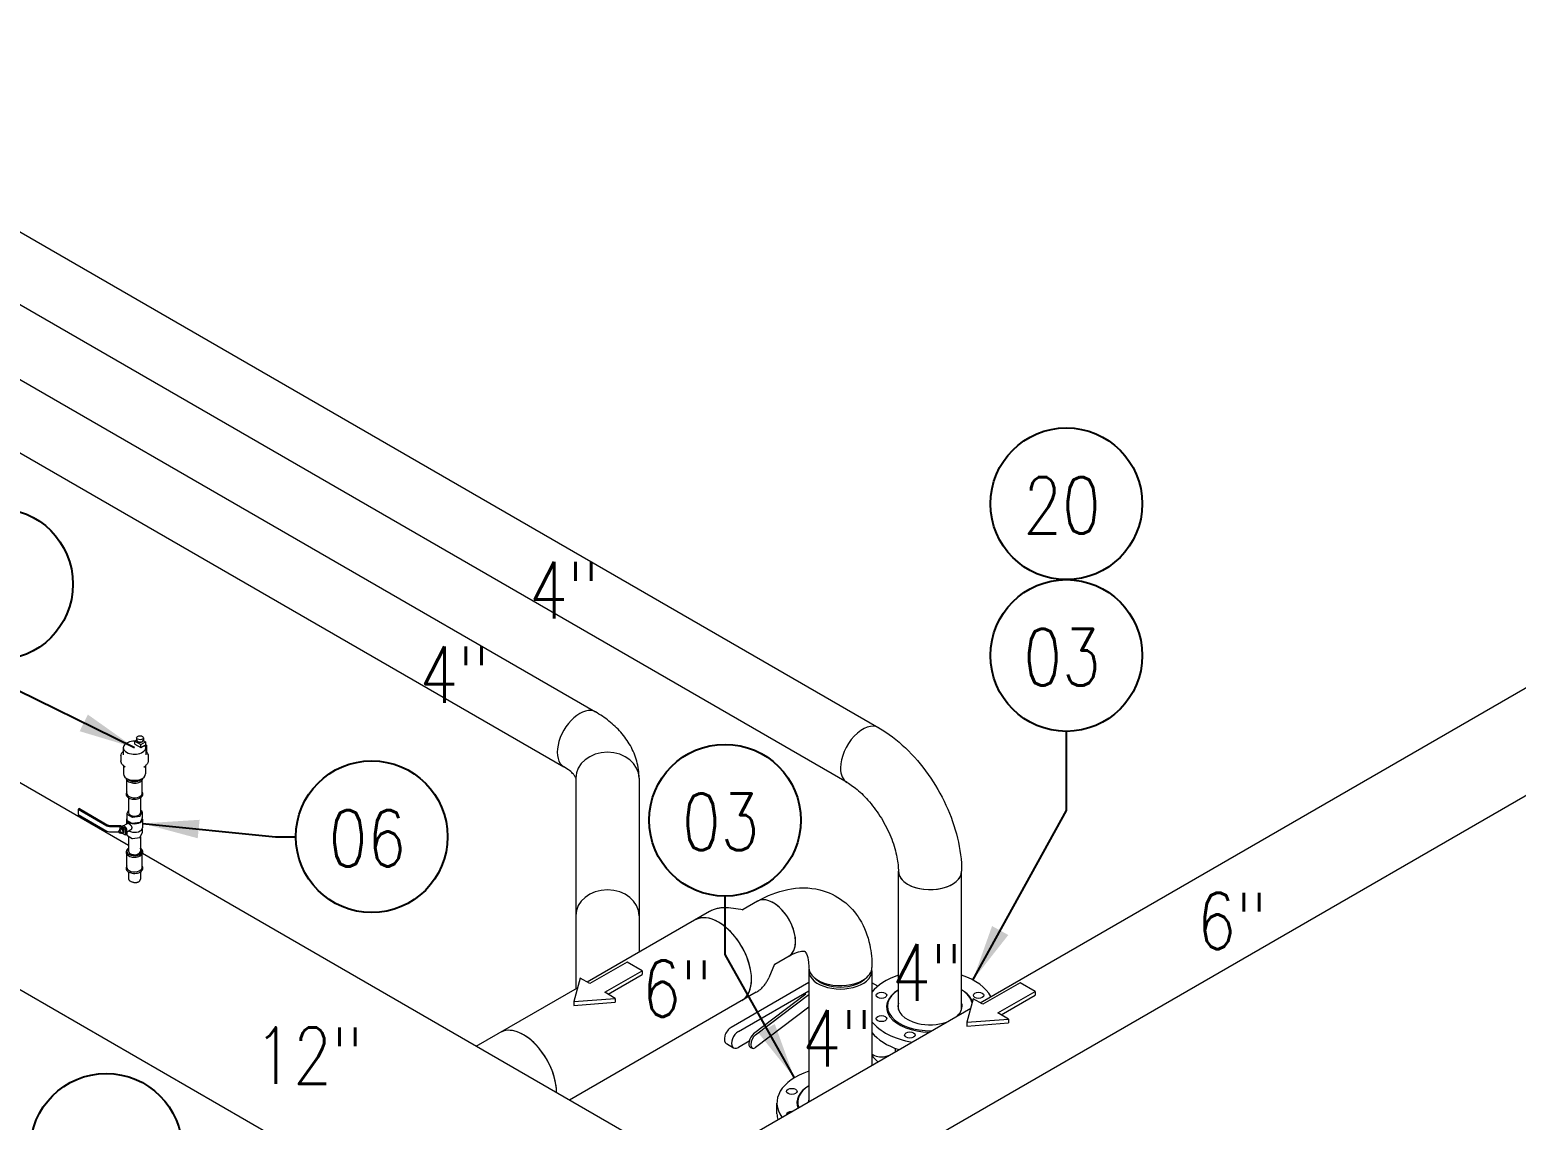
# Model space of a CAD drawing. Header units: millimetres. Extents: x -312439 to 477422, y -331570 to 212570.
# Drawn here: x 348644 to 351932, y 138186 to 140598 of the extents above; entities that cross this region are included whole.
import ezdxf

# ---------------------------------------------------------------- set-up
doc = ezdxf.new("R2010")
doc.units = ezdxf.units.MM
doc.layers.add('ARCONDTEXTO', color=4, linetype='Continuous')
doc.layers.add('TEXTO FORMATO', color=4, linetype='Continuous')
doc.styles.add('ROMAND', font='ROMAND.SHX')
doc.styles.add('ROMANS', font='romans.shx', dxfattribs={"height": 187.5})
doc.dimstyles.new('1-50 (MILIMETRO)', dxfattribs={"dimscale": 0, "dimtxt": 125, "dimasz": 125, "dimexe": 100, "dimexo": 100, "dimgap": 50, "dimtad": 0, "dimdec": 0, "dimzin": 0, "dimdsep": 46, "dimtxsty": 'ROMAND', "dimcen": -390, "dimclrd": 1, "dimclre": 1, "dimclrt": 3, "dimadec": 0, "dimazin": 0, "dimtfac": 1, "dimtdec": 0, "dimtix": 1, "dimtmove": 2, "dimatfit": 2, "dimfxl": 1, "dimtvp": 1, "dimtolj": 1, "dimtzin": 0, "dimarcsym": 0})

msp = doc.modelspace()

# ---------------------------------------------------------------- linework, layer by layer
at = {"color": 5, "linetype": 'Continuous', "lineweight": 0, "extrusion": (4.44089e-16, 0.816497, 0.57735)}
for p, q in [((350451.741, 138933.155), (346737.413, 141077.623)), ((347212.554, 140964.945), (350521.735, 139054.389)), ((346478.877, 140899.89), (349825.126, 138967.932)), ((346895.398, 140821.055), (349895.12, 139089.165)), ((348862.405, 138793.526), (346020.838, 140434.105)), ((350746.146, 138446.003), (354007.101, 140328.716)), ((350404.61, 138010.805), (354110.163, 140150.207)), ((349969.926, 137696.176), (345822.552, 140090.664)), ((349851.631, 138942.824), (349851.631, 138476.649)), ((349991.619, 138942.824), (349991.619, 138557.471)), ((348862.405, 138899.193), (348862.405, 138866.076)), ((348888.492, 138899.193), (348888.492, 138866.076)), ((348862.405, 138814.107), (348862.405, 138780.9)), ((348888.492, 138813.03), (348888.492, 138780.9)), ((348858.731, 138780.794), (348858.731, 138780.9)), ((348858.731, 138745.006), (348858.731, 138774.234)), ((348892.167, 138780.794), (348892.167, 138780.9)), ((348892.167, 138745.006), (348892.167, 138774.234)), ((350168.212, 138039.618), (348893.145, 138775.778)), ((348862.405, 138735.27), (348862.405, 138719.586)), ((348888.492, 138735.27), (348888.492, 138719.586)), ((350565.224, 138431.201), (350565.224, 138736.597)), ((350705.212, 138431.201), (350705.212, 138736.597)), ((350147.711, 138647.591), (349876.965, 138491.275)), ((350222.086, 138651.51), (350189.104, 138655.622)), ((350253.421, 138670.439), (350221.613, 138652.074)), ((350323.415, 138549.205), (350291.607, 138530.841)), ((350291.355, 138531.533), (350278.426, 138500.914)), ((350366.904, 138516.715), (350366.904, 138227.048)), ((350506.893, 138516.715), (350506.893, 138307.87)), ((349631.442, 138349.523), (349855.145, 138478.678)), ((350250.774, 138469.082), (349837.566, 138230.516)), ((350158.221, 138106.564), (350725.334, 138433.987)), ((350565.847, 138342.433), (350565.847, 138341.907))]:
    msp.add_line(p, q, dxfattribs=at)
at = {"color": 2, "linetype": 'Continuous', "lineweight": 0, "extrusion": (4.44089e-16, 0.816497, 0.57735)}
for p, q in [((348850.614, 139010.086), (348850.614, 138993.947)), ((348876.097, 139024.85), (348880.215, 139027.228)), ((348876.097, 139024.85), (348889.614, 139017.046)), ((348876.097, 139018.01), (348876.097, 139024.85)), ((348876.097, 139018.01), (348889.614, 139010.206)), ((348880.215, 139032.017), (348880.215, 139026.986)), ((348889.614, 139017.046), (348900.034, 139023.062)), ((348889.614, 139010.206), (348889.614, 139017.046)), ((348889.614, 139010.206), (348898.542, 139015.36)), ((348894.969, 139025.987), (348900.034, 139023.062)), ((348895.172, 139032.017), (348895.172, 139026.986)), ((348900.034, 139023.062), (348900.034, 139014.557)), ((348900.034, 139016.927), (348902.087, 139015.742)), ((348900.034, 139014.557), (348902.087, 139015.742)), ((348900.284, 139010.086), (348900.284, 138993.947)), ((348902.087, 139015.742), (348902.087, 138999.553)), ((348845.335, 138991.746), (348845.335, 138980.976)), ((348850.808, 138970.432), (348850.808, 138952.243)), ((348900.09, 138970.432), (348900.09, 138952.243)), ((348900.284, 138998.512), (348902.087, 138999.553)), ((348905.562, 138991.746), (348905.562, 138980.976)), ((348854.867, 138967.058), (348851.072, 138970.209)), ((348858.731, 138908.929), (348858.731, 138938.158)), ((348892.167, 138908.929), (348892.167, 138938.158)), ((348896.031, 138967.058), (348899.825, 138970.209))]:
    msp.add_line(p, q, dxfattribs=at)
at = {"color": 4, "linetype": 'Continuous', "lineweight": 0, "extrusion": (4.44089e-16, 0.816497, 0.57735)}
for p, q in [((348753.426, 138875.376), (348750.871, 138873.901)), ((348750.871, 138873.901), (348750.871, 138862.101)), ((348750.871, 138873.901), (348813.919, 138837.5)), ((348753.426, 138875.376), (348816.473, 138838.975)), ((348862.405, 138872.122), (348858.506, 138863.719)), ((348750.871, 138862.101), (348813.919, 138825.7)), ((348849.254, 138836.612), (348859.731, 138842.66)), ((348857.908, 138852.076), (348857.908, 138841.608)), ((348858.476, 138863.587), (348858.476, 138849.587)), ((348858.735, 138863.226), (348870.512, 138856.426)), ((348870.512, 138842.426), (348858.735, 138849.226)), ((348871.367, 138856.294), (348887.455, 138858.783)), ((348887.455, 138844.783), (348871.367, 138842.294)), ((348888.081, 138859.144), (348892.392, 138868.433)), ((348892.392, 138854.433), (348888.081, 138845.144)), ((348892.163, 138868.926), (348888.492, 138871.045)), ((348892.422, 138868.565), (348892.422, 138854.565)), ((348892.99, 138852.076), (348892.99, 138833.076)), ((348819.97, 138838.139), (348844.175, 138838.139)), ((348819.97, 138836.053), (348842.678, 138836.053)), ((348819.97, 138824.253), (348840.767, 138824.253)), ((348841.337, 138826.843), (348844.512, 138828.676)), ((348842.678, 138836.053), (348842.678, 138827.617)), ((348842.678, 138836.053), (348854.968, 138828.958)), ((348842.689, 138827.623), (348842.689, 138829.835)), ((348842.808, 138830.098), (348844.483, 138831.065)), ((348842.892, 138830.124), (348846.024, 138830.404)), ((348844.175, 138838.139), (348857.522, 138830.433)), ((348844.567, 138831.091), (348847.698, 138831.371)), ((348844.767, 138820.901), (348847.942, 138822.734)), ((348846.024, 138821.24), (348845.812, 138821.504)), ((348846.431, 138830.169), (348849.562, 138826.274)), ((348849.562, 138821.285), (348846.431, 138821.005)), ((348848.053, 138821.15), (348854.968, 138817.158)), ((348848.105, 138831.136), (348851.236, 138827.241)), ((348849.646, 138821.311), (348851.321, 138822.278)), ((348849.765, 138825.75), (348849.765, 138821.574)), ((348851.44, 138826.716), (348851.44, 138822.541)), ((348857.522, 138830.433), (348854.968, 138828.958)), ((348854.968, 138828.958), (348854.968, 138817.158)), ((348854.968, 138817.158), (348857.522, 138818.633)), ((348857.522, 138818.633), (348857.522, 138830.433)), ((348857.522, 138823.067), (348867.663, 138828.922)), ((348858.476, 138823.617), (348858.476, 138816.587)), ((348858.735, 138816.226), (348870.512, 138809.426)), ((348871.367, 138809.294), (348887.455, 138811.783)), ((348888.081, 138812.144), (348892.392, 138821.433)), ((348892.422, 138830.521), (348892.422, 138821.565)), ((349964.957, 138535.792), (349882.408, 138488.132)), ((349915.624, 138468.955), (349998.173, 138516.615)), ((349998.173, 138516.615), (349964.957, 138535.792)), ((349998.173, 138516.615), (349998.173, 138508.072)), ((349861.037, 138500.471), (349846.987, 138448.505)), ((349882.408, 138488.132), (349861.037, 138500.471)), ((349923.023, 138464.683), (349998.173, 138508.072)), ((350366.904, 138490.48), (350195.38, 138391.451)), ((350519.58, 138482.398), (350506.893, 138489.851)), ((350834.874, 138490.095), (350752.325, 138442.435)), ((350868.091, 138470.917), (350834.874, 138490.095)), ((349846.987, 138448.505), (349939.113, 138455.394)), ((349846.987, 138448.505), (349846.987, 138439.962)), ((349846.987, 138439.962), (349939.113, 138446.851)), ((349939.113, 138455.394), (349915.624, 138468.955)), ((349939.113, 138455.394), (349939.113, 138446.851)), ((350211.411, 138382.196), (350366.904, 138471.97)), ((350360.69, 138464.882), (350244.846, 138376.794)), ((350249.139, 138374.912), (350366.904, 138464.461)), ((350730.954, 138454.774), (350716.904, 138402.807)), ((350752.325, 138442.435), (350730.954, 138454.774)), ((350785.541, 138423.258), (350868.091, 138470.917)), ((350792.94, 138418.986), (350868.091, 138462.374)), ((350868.091, 138470.917), (350868.091, 138462.374)), ((350366.904, 138436.461), (350249.139, 138346.912)), ((350809.03, 138409.696), (350785.541, 138423.258)), ((350716.904, 138402.807), (350809.03, 138409.696)), ((350716.904, 138402.807), (350716.904, 138394.264)), ((350716.904, 138394.264), (350809.03, 138401.153)), ((350809.03, 138409.696), (350809.03, 138401.153)), ((350184.664, 138355.389), (350200.694, 138346.134)), ((350235.296, 138360.986), (350211.411, 138347.196)), ((350237.962, 138347.09), (350242.255, 138345.208)), ((350536.296, 138327.234), (350543.236, 138328.853)), ((350557.833, 138345.277), (350557.833, 138337.281)), ((350296.665, 138200.297), (350296.665, 138224.097))]:
    msp.add_line(p, q, dxfattribs=at)
at = {"color": 5, "linetype": 'Continuous', "lineweight": 0}
for centre, major_axis, ratio, start_param, end_param in [((349860.123, 139028.549), (-34.997, -60.617), 0.57735027, 3.14159265, 6.28318531), ((350486.738, 138993.772), (34.997, 60.617), 0.57735027, 0, 2.35619449), ((349921.625, 138942.824), (69.994, 0), 0.81649658, 0, 3.14159265), ((350486.738, 138993.772), (34.997, 60.617), 0.57735027, 2.35619449, 3.14159265), ((348875.449, 138866.076), (-13.044, 0), 0.57735027, 0, 3.14159265), ((348875.449, 138780.9), (16.718, 0), 0.57735027, 2.46581343, 3.92699082), ((348875.449, 138780.794), (16.718, 0), 0.57735027, 3.14159265, 3.92699082), ((348875.449, 138780.9), (13.044, 0), 0.57735027, 3.14159265, 3.92699082), ((348875.449, 138780.9), (16.718, 0), 0.57735027, 3.92699082, 6.95896453), ((348875.449, 138780.794), (16.718, 0), 0.57735027, 3.92699082, 6.28318531), ((348875.449, 138780.9), (13.044, 0), 0.57735027, 3.92699082, 6.28318531), ((348875.449, 138745.006), (16.718, 0), 0.57735027, 3.14159265, 3.92699082), ((348875.449, 138745.006), (16.718, 0), 0.57735027, 3.92699082, 6.28318531), ((350635.218, 138736.597), (69.994, 0), 0.57735027, 3.14159265, 3.92699082), ((350635.218, 138736.597), (-69.994, 0), 0.57735027, 0, 3.14159265), ((350635.218, 138736.597), (69.994, 0), 0.57735027, 3.92699082, 6.28318531), ((349921.625, 138638.507), (69.994, 0), 0.81649658, 0, 3.14159265), ((350288.418, 138609.822), (34.997, -60.617), 0.57735027, 0, 3.14159265), ((350288.418, 138609.822), (-34.997, 60.617), 0.57735027, 3.92699082, 6.28318531), ((350167.435, 138539.972), (51.531, -89.255), 0.57735027, 0, 3.14159265), ((350167.435, 138539.972), (51.531, -89.255), 0.57735027, 2.35619449, 3.14159265), ((350167.435, 138539.972), (51.531, -89.255), 0.57735027, 0, 2.35619449), ((350288.418, 138609.822), (-34.997, 60.617), 0.57735027, 3.14159265, 3.92699082), ((350436.898, 138516.715), (-69.994, 0), 0.57735027, 6.19172624, 9.51623703), ((350436.898, 138524.097), (69.994, 0), 0.57735027, 3.14159265, 5.49778714), ((350436.898, 138524.097), (69.994, 0), 0.57735027, 5.49778714, 6.28318531), ((350436.898, 138516.715), (-62.621, 0), 0.57735027, 0.53348351, 2.60810915), ((350635.218, 138438.197), (71.035, 0), 0.57735027, 2.97018023, 4.3196899), ((350635.218, 138438.197), (71.035, 0), 0.57735027, 5.74489478, 6.45459773), ((349735.965, 138290.863), (51.531, -89.255), 0.57735027, 0.78539816, 3.14159265), ((349735.965, 138290.863), (-51.531, 89.255), 0.57735027, 5.49778714, 6.28318531), ((350527.34, 138386.033), (-23.909, 0), 0.57735027, 0.54485117, 0.7384428), ((350635.218, 138438.197), (71.035, 0), 0.57735027, 4.3196899, 5.25067951), ((349735.965, 138290.863), (-51.531, 89.255), 0.57735027, 3.90694986, 5.49778714), ((349735.965, 138290.863), (51.531, -89.255), 0.57735027, 0.76535721, 0.78539816), ((350436.898, 138225.697), (71.035, 0), 0.57735027, 2.97018023, 3.12314351)]:
    msp.add_ellipse(centre, major_axis=major_axis, ratio=ratio, start_param=start_param, end_param=end_param, dxfattribs=at)
at = {"color": 2, "linetype": 'Continuous', "lineweight": 0}
msp.add_ellipse((348887.694, 139032.017), major_axis=(7.478, 0), ratio=0.57735027, dxfattribs=at)
for centre, major_axis, start_param, end_param in [((348875.449, 139010.086), (24.835, 0), 1.54468172, 6.6599041), ((348887.694, 139026.986), (7.478, 0), 3.14159265, 6.28318531), ((348887.845, 139024.084), (3.965, 0), 3.55478189, 5.93036377), ((348875.449, 138952.243), (24.641, 0), 3.14159265, 6.28318531), ((348875.449, 138944.718), (16.718, 0), 3.51203968, 3.92699082), ((348875.449, 138944.823), (16.718, 0), 3.52948655, 3.92699082), ((348875.449, 138944.718), (16.718, 0), 3.92699082, 5.91273828), ((348875.449, 138944.823), (16.718, 0), 3.92699082, 5.89529141), ((348875.449, 138908.929), (16.718, 0), 3.14159265, 3.92699082), ((348875.449, 138908.929), (16.718, 0), 3.92699082, 6.28318531)]:
    msp.add_ellipse(centre, major_axis=major_axis, ratio=0.57735027, start_param=start_param, end_param=end_param, dxfattribs=at)
at = {"color": 4, "linetype": 'Continuous', "lineweight": 0}
for centre, major_axis, ratio, start_param, end_param in [((348819.97, 138840.994), (4.945, 0), 0.57735027, 3.92699082, 4.71238898), ((348875.449, 138852.076), (-17.541, 0), 0.57735027, 6.02811046, 6.54498469), ((348859.36, 138863.587), (-0.885, 0), 0.57735027, 6.02138592, 7.06858347), ((348859.36, 138849.587), (-0.885, 0), 0.57735027, 0, 0.26179939), ((348875.449, 138852.076), (-17.541, 0), 0.57735027, 0.26179939, 1.30899694), ((348859.36, 138849.587), (-0.885, 0), 0.57735027, 0.26179939, 0.78539816), ((348871.138, 138856.787), (0.885, 0), 0.57735027, 3.92699082, 4.97418837), ((348871.138, 138842.787), (-0.885, 0), 0.57735027, 0.78539816, 1.30899694), ((348875.449, 138852.076), (-17.541, 0), 0.57735027, 1.30899694, 2.35619449), ((348871.138, 138842.787), (-0.885, 0), 0.57735027, 1.30899694, 1.83259571), ((348887.226, 138859.276), (0.885, 0), 0.57735027, 4.97418837, 6.02138592), ((348887.226, 138845.276), (0.885, 0), 0.57735027, 4.97418837, 5.49778714), ((348875.449, 138852.076), (-17.541, 0), 0.57735027, 2.35619449, 3.3966675), ((348887.226, 138845.276), (0.885, 0), 0.57735027, 5.49778714, 6.02138592), ((348891.537, 138868.565), (0.885, 0), 0.57735027, 6.02138592, 7.06858347), ((348891.537, 138854.565), (0.885, 0), 0.57735027, 6.02138592, 6.28318531), ((348819.97, 138840.994), (8.558, 0), 0.57735027, 3.92699082, 4.71238898), ((348819.97, 138829.194), (8.558, 0), 0.57735027, 3.92699082, 4.71238898), ((348843.096, 138829.6), (-0.288, 0.498), 0.57735027, 6.02138592, 7.06858347), ((348844.77, 138830.567), (-0.288, 0.498), 0.57735027, 6.02138592, 6.28318531), ((348846.227, 138829.88), (0.288, -0.498), 0.57735027, 1.83259571, 2.87979327), ((348846.227, 138821.53), (-0.288, 0.498), 0.57735027, 1.83259571, 2.87979327), ((348847.902, 138830.847), (-0.288, 0.498), 0.57735027, 4.97418837, 6.02138592), ((348853.22, 138829.742), (-3.966, 6.869), 0.57735027, 5.49778714, 6.55625261), ((348849.358, 138825.984), (0.288, -0.498), 0.57735027, 0.78539816, 1.83259571), ((348849.358, 138821.809), (0.288, -0.498), 0.57735027, 6.02138592, 7.06858347), ((348851.033, 138826.951), (-0.288, 0.498), 0.57735027, 3.92699082, 4.97418837), ((348851.033, 138822.776), (0.288, -0.498), 0.57735027, 0, 0.78539816), ((348853.22, 138829.742), (-3.966, 6.869), 0.57735027, 3.23048199, 5.49778714), ((348859.36, 138816.587), (-0.885, 0), 0.57735027, 0, 0.78539816), ((348875.449, 138833.076), (-17.541, 0), 0.57735027, 0.76159837, 1.30899694), ((348871.138, 138809.787), (0.885, 0), 0.57735027, 3.92699082, 4.97418837), ((348875.449, 138833.076), (-17.541, 0), 0.57735027, 1.30899694, 2.35619449), ((348887.226, 138812.276), (0.885, 0), 0.57735027, 4.97418837, 6.02138592), ((348875.449, 138833.076), (-17.541, 0), 0.57735027, 2.35619449, 3.14159265), ((348891.537, 138821.565), (0.885, 0), 0.57735027, 6.02138592, 6.28318531), ((350635.218, 138436.597), (140.233, 0), 0.57735027, 2.09338692, 2.72651975), ((350635.218, 138436.597), (140.233, 0), 0.57735027, 0.28794443, 1.04820573), ((350635.218, 138436.597), (-96.142, 0), 0.57735027, 5.52782631, 7.83843395), ((350635.218, 138438.197), (-94.183, 0), 0.57735027, 5.55018906, 7.88883272), ((350635.218, 138436.597), (-96.142, 0), 0.57735027, 3.35389301, 3.89695165), ((350635.218, 138438.197), (-94.183, 0), 0.57735027, 3.2799843, 3.8745889), ((350195.38, 138373.951), (-10.717, -18.562), 0.57735027, 3.92699082, 6.28318531), ((350211.411, 138364.696), (10.717, 18.562), 0.57735027, 0.78539816, 3.92699082), ((350635.218, 138436.597), (140.233, 0), 0.57735027, 3.55666556, 4.42444455), ((350635.218, 138412.797), (-140.233, 0), 0.57735027, 0.4150729, 1.05809455), ((350244.846, 138362.794), (-6.884, -15.704), 0.49374699, 3.86764395, 6.28318531), ((350249.139, 138360.912), (6.884, 15.704), 0.49374699, 0.7260513, 3.86764395), ((350527.34, 138340.033), (-23.909, 0), 0.57735027, 0.54485117, 1.95477066), ((350635.218, 138361.57), (-140.233, 0), 0.57735027, 0.4150729, 0.60637668), ((350436.898, 138224.097), (140.233, 0), 0.57735027, 2.09338692, 3.53859331), ((350436.898, 138224.097), (96.142, 0), 0.57735027, 2.38623365, 3.34177445), ((350436.898, 138225.697), (94.183, 0), 0.57735027, 2.4085964, 3.3529061), ((350436.898, 138200.297), (140.233, 0), 0.57735027, 3.14159265, 3.3001785), ((350329.404, 138198.39), (11.635, 0), 0.57735027, 1.61485815, 3.09753083)]:
    msp.add_ellipse(centre, major_axis=major_axis, ratio=ratio, start_param=start_param, end_param=end_param, dxfattribs=at)
for centre, major_axis in [((348843.052, 138823.872), (1.715, -2.971)), ((350527.724, 138462.304), (11.635, 0)), ((350742.712, 138462.304), (-11.635, 0)), ((350527.724, 138410.89), (11.635, 0)), ((350590.693, 138374.535), (11.635, 0)), ((350329.404, 138249.804), (11.635, 0))]:
    msp.add_ellipse(centre, major_axis=major_axis, ratio=0.57735027, dxfattribs=at)
at = {"color": 5, "linetype": 'Continuous', "lineweight": 0}
for points, knots in [([(349991.619, 138942.824), (349991.619, 138955.519), (349989.861, 138968.2), (349983.219, 138992.412), (349978.357, 139003.933), (349966.334, 139025.297), (349959.184, 139035.151), (349943.252, 139053.203), (349934.47, 139061.411), (349915.667, 139076.353), (349905.643, 139083.09), (349895.12, 139089.165)], [0.785398163, 0.785398163, 0.785398163, 0.785398163, 0.942477796, 0.942477796, 1.099557429, 1.099557429, 1.256637061, 1.256637061, 1.413716694, 1.413716694, 1.570796327, 1.570796327, 1.570796327, 1.570796327]), ([(350521.735, 139054.389), (350542.781, 139042.238), (350562.557, 139027.041), (350599.237, 138992.102), (350616.13, 138972.342), (350646.251, 138929.682), (350659.471, 138906.784), (350681.355, 138859.369), (350690.021, 138834.859), (350701.94, 138785.623), (350705.212, 138760.899), (350705.212, 138736.597)], [4.71238898, 4.71238898, 4.71238898, 4.71238898, 5.02654825, 5.02654825, 5.34070751, 5.34070751, 5.65486678, 5.65486678, 5.96902604, 5.96902604, 6.28318531, 6.28318531, 6.28318531, 6.28318531]), ([(349851.631, 138942.824), (349851.631, 138942.824), (349851.658, 138942.838), (349851.421, 138943.705), (349851.133, 138944.566), (349849.566, 138947.351), (349848.276, 138949.262), (349844.241, 138953.833), (349841.499, 138956.484), (349834.452, 138962.084), (349830.151, 138965.03), (349825.126, 138967.932)], [0.785398163, 0.785398163, 0.785398163, 0.785398163, 0.942477796, 0.942477796, 1.099557429, 1.099557429, 1.256637061, 1.256637061, 1.413716694, 1.413716694, 1.570796327, 1.570796327, 1.570796327, 1.570796327]), ([(350451.741, 138933.155), (350459.648, 138928.59), (350468.345, 138922.407), (350486.446, 138906.683), (350495.862, 138896.989), (350514.069, 138874.782), (350522.821, 138862.177), (350538.351, 138835.522), (350545.097, 138821.457), (350555.701, 138793.821), (350559.59, 138780.248), (350564.225, 138756.269), (350565.224, 138745.692), (350565.224, 138736.597)], [4.71238898, 4.71238898, 4.71238898, 4.71238898, 4.95951548, 4.95951548, 5.21999811, 5.21999811, 5.49094702, 5.49094702, 5.76578598, 5.76578598, 6.03700406, 6.03700406, 6.28318531, 6.28318531, 6.28318531, 6.28318531]), ([(348862.405, 138787.531), (348862.272, 138787.45), (348862.141, 138787.368), (348860.603, 138786.379), (348859.415, 138785.309), (348857.717, 138782.961), (348857.168, 138781.697), (348856.804, 138779.224), (348856.912, 138778.038), (348857.66, 138775.763), (348858.31, 138774.682), (348860.126, 138772.616), (348861.35, 138771.657), (348864.247, 138769.997), (348865.943, 138769.313), (348869.584, 138768.31), (348871.528, 138767.992), (348875.47, 138767.742), (348877.466, 138767.808), (348881.332, 138768.316), (348883.201, 138768.758), (348886.086, 138769.797), (348887.186, 138770.299), (348888.189, 138770.878)], [3.16483362, 3.16483362, 3.16483362, 3.16483362, 3.19573225, 3.19573225, 3.53144164, 3.53144164, 3.84222219, 3.84222219, 4.11459841, 4.11459841, 4.39655275, 4.39655275, 4.71632468, 4.71632468, 5.05291947, 5.05291947, 5.38826216, 5.38826216, 5.72152189, 5.72152189, 6.05524298, 6.05524298, 6.28318531, 6.28318531, 6.28318531, 6.28318531]), ([(348888.189, 138770.878), (348889.669, 138771.733), (348890.941, 138772.755), (348892.846, 138775.037), (348893.509, 138776.29), (348894.078, 138778.776), (348894.064, 138779.983), (348893.482, 138782.29), (348892.92, 138783.386), (348891.282, 138785.492), (348890.15, 138786.479), (348888.717, 138787.393), (348888.605, 138787.463), (348888.492, 138787.531)], [0, 0, 0, 0, 0.33655387, 0.33655387, 0.65399421, 0.65399421, 0.929963, 0.929963, 1.20718559, 1.20718559, 1.52135554, 1.52135554, 1.54755536, 1.54755536, 1.54755536, 1.54755536]), ([(348858.731, 138748.566), (348858.664, 138748.479), (348858.598, 138748.391), (348857.717, 138747.173), (348857.168, 138745.909), (348856.804, 138743.436), (348856.912, 138742.25), (348857.66, 138739.975), (348858.31, 138738.894), (348860.126, 138736.828), (348861.35, 138735.869), (348864.247, 138734.209), (348865.943, 138733.524), (348869.584, 138732.522), (348871.528, 138732.204), (348875.47, 138731.954), (348877.466, 138732.019), (348881.332, 138732.527), (348883.201, 138732.97), (348886.086, 138734.008), (348887.186, 138734.511), (348888.189, 138735.09)], [3.50696779, 3.50696779, 3.50696779, 3.50696779, 3.53144164, 3.53144164, 3.84222219, 3.84222219, 4.11459841, 4.11459841, 4.39655275, 4.39655275, 4.71632468, 4.71632468, 5.05291947, 5.05291947, 5.38826216, 5.38826216, 5.72152189, 5.72152189, 6.05524298, 6.05524298, 6.28318531, 6.28318531, 6.28318531, 6.28318531]), ([(348888.189, 138735.09), (348889.669, 138735.945), (348890.941, 138736.966), (348892.846, 138739.249), (348893.509, 138740.502), (348894.078, 138742.988), (348894.064, 138744.195), (348893.484, 138746.495), (348892.927, 138747.583), (348892.167, 138748.566)], [0, 0, 0, 0, 0.33655387, 0.33655387, 0.65399421, 0.65399421, 0.929963, 0.929963, 1.20542119, 1.20542119, 1.20542119, 1.20542119]), ([(348862.405, 138719.586), (348862.405, 138719.196), (348862.483, 138718.792), (348862.812, 138717.978), (348863.062, 138717.568), (348863.727, 138716.761), (348864.141, 138716.364), (348865.099, 138715.603), (348865.644, 138715.24), (348866.807, 138714.568), (348867.464, 138714.238), (348868.891, 138713.621), (348869.663, 138713.334), (348871.27, 138712.829), (348872.107, 138712.612), (348873.788, 138712.265), (348874.633, 138712.137), (348876.265, 138711.975), (348877.11, 138711.935), (348878.791, 138711.967), (348879.628, 138712.037), (348881.235, 138712.297), (348882.006, 138712.487), (348883.434, 138712.975), (348884.09, 138713.273), (348885.254, 138713.945), (348885.798, 138714.34), (348886.757, 138715.23), (348887.171, 138715.725), (348887.835, 138716.776), (348888.086, 138717.333), (348888.415, 138718.462), (348888.492, 138719.034), (348888.492, 138719.586)], [8.05775699, 8.05775699, 8.05775699, 8.05775699, 10.07195981, 10.07195981, 12.08616262, 12.08616262, 14.10036543, 14.10036543, 16.11456825, 16.11456825, 18.12877106, 18.12877106, 20.14297387, 20.14297387, 22.15717669, 22.15717669, 24.1713795, 24.1713795, 26.18581875, 26.18581875, 28.200258, 28.200258, 30.21469724, 30.21469724, 32.22913649, 32.22913649, 34.24357574, 34.24357574, 36.25801499, 36.25801499, 38.27245424, 38.27245424, 40.28689348, 40.28689348, 40.28689348, 40.28689348]), ([(350253.421, 138670.439), (350274.467, 138682.59), (350296.832, 138691.756), (350343.511, 138701.193), (350367.998, 138701.529), (350410.253, 138690.989), (350428.092, 138682.523), (350458.019, 138659.693), (350470.229, 138645.73), (350490.429, 138612.854), (350497.571, 138593.582), (350505.322, 138557.563), (350506.893, 138540.924), (350506.893, 138524.097)], [4.71238898, 4.71238898, 4.71238898, 4.71238898, 5.02654825, 5.02654825, 5.33378375, 5.33378375, 5.57200607, 5.57200607, 5.8007641, 5.8007641, 6.06565523, 6.06565523, 6.28318531, 6.28318531, 6.28318531, 6.28318531]), ([(350189.104, 138655.622), (350186.48, 138655.949), (350183.792, 138656.141), (350178.312, 138656.201), (350175.521, 138656.07), (350169.883, 138655.438), (350167.038, 138654.936), (350161.368, 138653.529), (350158.545, 138652.623), (350153.015, 138650.404), (350150.31, 138649.091), (350147.711, 138647.591)], [1.944405814, 1.944405814, 1.944405814, 1.944405814, 2.026763549, 2.026763549, 2.109121285, 2.109121285, 2.19147902, 2.19147902, 2.273836755, 2.273836755, 2.35619449, 2.35619449, 2.35619449, 2.35619449]), ([(350220.75, 138651.677), (350220.813, 138651.698), (350220.883, 138651.724), (350221.158, 138651.834), (350221.39, 138651.946), (350221.613, 138652.074)], [2.243979346, 2.243979346, 2.243979346, 2.243979346, 2.273836755, 2.273836755, 2.35619449, 2.35619449, 2.35619449, 2.35619449]), ([(350323.415, 138549.205), (350331.322, 138553.77), (350338.422, 138556.696), (350349.481, 138559.859), (350353.412, 138560.138), (350358.444, 138559.936), (350358.405, 138559.61), (350358.421, 138559.6), (350359.034, 138559.523), (350362.3, 138553.715), (350364.447, 138548.361), (350366.454, 138535.697), (350366.904, 138530.236), (350366.904, 138524.097)], [4.71238898, 4.71238898, 4.71238898, 4.71238898, 4.95951548, 4.95951548, 5.20340272, 5.20340272, 5.51332808, 5.51332808, 5.82748735, 5.82748735, 6.11701485, 6.11701485, 6.28318531, 6.28318531, 6.28318531, 6.28318531]), ([(350291.607, 138530.841), (350291.385, 138530.712), (350291.172, 138530.567), (350290.939, 138530.383), (350290.882, 138530.336), (350290.831, 138530.292)], [5.497787144, 5.497787144, 5.497787144, 5.497787144, 5.580144879, 5.580144879, 5.610002288, 5.610002288, 5.610002288, 5.610002288]), ([(350250.774, 138469.082), (350253.372, 138470.582), (350255.862, 138472.268), (350260.548, 138475.948), (350262.745, 138477.94), (350266.798, 138482.146), (350268.655, 138484.36), (350272.022, 138488.926), (350273.531, 138491.278), (350276.218, 138496.054), (350277.397, 138498.477), (350278.426, 138500.914)], [5.497787144, 5.497787144, 5.497787144, 5.497787144, 5.580144879, 5.580144879, 5.662502614, 5.662502614, 5.744860349, 5.744860349, 5.827218085, 5.827218085, 5.90957582, 5.90957582, 5.90957582, 5.90957582])]:
    msp.add_open_spline(points, degree=3, knots=knots, dxfattribs=at)
at = {"color": 2, "linetype": 'Continuous', "lineweight": 0}
for points, knots in [([(348845.335, 138991.746), (348845.335, 138993.601), (348845.836, 138995.453), (348847.694, 138998.824), (348848.986, 139000.359), (348850.614, 139001.748)], [2.35619449, 2.35619449, 2.35619449, 2.35619449, 2.664155444, 2.664155444, 2.951007034, 2.951007034, 2.951007034, 2.951007034]), ([(348851.072, 138970.209), (348850.358, 138970.803), (348849.699, 138971.426), (348848.506, 138972.73), (348847.972, 138973.411), (348847.039, 138974.822), (348846.642, 138975.552), (348845.997, 138977.054), (348845.75, 138977.824), (348845.419, 138979.389), (348845.335, 138980.182), (348845.335, 138980.976)], [1.748716859, 1.748716859, 1.748716859, 1.748716859, 1.870212385, 1.870212385, 1.991707912, 1.991707912, 2.113203438, 2.113203438, 2.234698964, 2.234698964, 2.35619449, 2.35619449, 2.35619449, 2.35619449]), ([(348905.562, 138980.976), (348905.562, 138980.182), (348905.478, 138979.389), (348905.147, 138977.824), (348904.901, 138977.054), (348904.256, 138975.552), (348903.858, 138974.822), (348902.926, 138973.411), (348902.391, 138972.73), (348901.198, 138971.426), (348900.54, 138970.803), (348899.825, 138970.209)], [5.497787144, 5.497787144, 5.497787144, 5.497787144, 5.61928267, 5.61928267, 5.740778196, 5.740778196, 5.862273722, 5.862273722, 5.983769249, 5.983769249, 6.105264775, 6.105264775, 6.105264775, 6.105264775]), ([(348902.087, 138999.999), (348903.125, 138998.845), (348903.948, 138997.618), (348905.211, 138994.854), (348905.562, 138993.301), (348905.562, 138991.746)], [5.018769743, 5.018769743, 5.018769743, 5.018769743, 5.23968862, 5.23968862, 5.497787144, 5.497787144, 5.497787144, 5.497787144]), ([(348856.902, 138942.877), (348856.933, 138942.188), (348857.062, 138941.504), (348857.66, 138939.687), (348858.31, 138938.606), (348860.126, 138936.539), (348861.35, 138935.58), (348864.247, 138933.92), (348865.943, 138933.236), (348869.584, 138932.234), (348871.528, 138931.915), (348875.47, 138931.665), (348877.466, 138931.731), (348881.332, 138932.239), (348883.201, 138932.681), (348886.086, 138933.72), (348887.186, 138934.223), (348888.189, 138934.802)], [3.95353715, 3.95353715, 3.95353715, 3.95353715, 4.11459841, 4.11459841, 4.39655275, 4.39655275, 4.71632468, 4.71632468, 5.05291947, 5.05291947, 5.38826216, 5.38826216, 5.72152189, 5.72152189, 6.05524298, 6.05524298, 6.28318531, 6.28318531, 6.28318531, 6.28318531]), ([(348888.189, 138934.802), (348889.669, 138935.656), (348890.941, 138936.678), (348892.846, 138938.96), (348893.509, 138940.213), (348893.914, 138941.982), (348893.975, 138942.429), (348893.996, 138942.877)], [0, 0, 0, 0, 0.336553874, 0.336553874, 0.653994212, 0.653994212, 0.75885183, 0.75885183, 0.75885183, 0.75885183]), ([(348858.731, 138912.489), (348858.664, 138912.402), (348858.598, 138912.314), (348857.717, 138911.096), (348857.168, 138909.832), (348856.804, 138907.359), (348856.912, 138906.173), (348857.66, 138903.898), (348858.31, 138902.817), (348860.126, 138900.751), (348861.35, 138899.792), (348864.247, 138898.132), (348865.943, 138897.447), (348869.584, 138896.445), (348871.528, 138896.127), (348875.47, 138895.877), (348877.466, 138895.943), (348881.332, 138896.45), (348883.201, 138896.893), (348886.086, 138897.931), (348887.186, 138898.434), (348888.189, 138899.013)], [3.50696779, 3.50696779, 3.50696779, 3.50696779, 3.53144164, 3.53144164, 3.84222219, 3.84222219, 4.11459841, 4.11459841, 4.39655275, 4.39655275, 4.71632468, 4.71632468, 5.05291947, 5.05291947, 5.38826216, 5.38826216, 5.72152189, 5.72152189, 6.05524298, 6.05524298, 6.28318531, 6.28318531, 6.28318531, 6.28318531]), ([(348888.189, 138899.013), (348889.669, 138899.868), (348890.941, 138900.889), (348892.846, 138903.172), (348893.509, 138904.425), (348894.078, 138906.911), (348894.064, 138908.118), (348893.484, 138910.418), (348892.927, 138911.506), (348892.167, 138912.489)], [0, 0, 0, 0, 0.33655387, 0.33655387, 0.65399421, 0.65399421, 0.929963, 0.929963, 1.20542119, 1.20542119, 1.20542119, 1.20542119])]:
    msp.add_open_spline(points, degree=3, knots=knots, dxfattribs=at)
at = {"color": 4, "linetype": 'Continuous', "lineweight": 0}
for points, knots in [([(348869.995, 138832.951), (348869.995, 138833.364), (348869.942, 138833.799), (348869.726, 138834.683), (348869.563, 138835.132), (348869.143, 138836.018), (348868.887, 138836.455), (348868.311, 138837.297), (348867.992, 138837.702), (348867.334, 138838.459), (348866.971, 138838.838), (348866.205, 138839.57), (348865.802, 138839.924), (348864.99, 138840.584), (348864.581, 138840.891), (348863.787, 138841.441), (348863.403, 138841.685), (348862.688, 138842.098), (348862.336, 138842.279), (348861.671, 138842.571), (348861.358, 138842.68), (348860.791, 138842.817), (348860.535, 138842.843), (348860.087, 138842.812), (348859.894, 138842.754), (348859.731, 138842.66)], [0, 0, 0, 0, 1.24074145, 1.24074145, 2.4814829, 2.4814829, 3.72222435, 3.72222435, 4.9629658, 4.9629658, 6.2015565, 6.2015565, 7.4401472, 7.4401472, 8.6787379, 8.6787379, 9.9173286, 9.9173286, 11.1559193, 11.1559193, 12.39451, 12.39451, 13.63310071, 13.63310071, 14.87169141, 14.87169141, 14.87169141, 14.87169141]), ([(348867.663, 138828.922), (348867.992, 138829.112), (348868.311, 138829.35), (348868.887, 138829.91), (348869.143, 138830.232), (348869.563, 138830.938), (348869.726, 138831.322), (348869.942, 138832.122), (348869.995, 138832.537), (348869.995, 138832.951)], [34.70634861, 34.70634861, 34.70634861, 34.70634861, 35.94709006, 35.94709006, 37.18783151, 37.18783151, 38.42857296, 38.42857296, 39.66931441, 39.66931441, 39.66931441, 39.66931441])]:
    msp.add_open_spline(points, degree=3, knots=knots, dxfattribs=at)
at = {"layer": 'TEXTO FORMATO', "color": 1}
for centre in [(350936.883, 139549.635), (348571.433, 139371.763), (350936.883, 139214.012), (350181.722, 138849.677), (349400.163, 138813.228), (348812.886, 138121.547)]:
    msp.add_circle(centre, 167.835, dxfattribs=at)

# ---------------------------------------------------------------- texts
at = {"layer": 'ARCONDTEXTO', "color": 3, "linetype": 'Continuous', "lineweight": -3, "style": 'ROMANS', "width": 0.8}
for s, p in [('20', (350841.565, 139483.569)), ('03', (350841.565, 139147.947)), ('03', (350086.403, 138783.612)), ('06', (349304.845, 138747.163))]:
    msp.add_text(s, height=125, dxfattribs=at).set_placement(p)
at = {"layer": 'ARCONDTEXTO', "linetype": 'Continuous', "lineweight": -3, "style": 'ROMANS', "width": 0.8}
for s, p in [('4"', (349748.356, 139296.07)), ('4"', (349505.716, 139109.158)), ('6"', (351226.249, 138564.071)), ('4"', (350551.171, 138450.447)), ('6"', (349998.432, 138414.459)), ('4"', (350352.451, 138304.552)), ('12"', (349140.654, 138266.46))]:
    msp.add_text(s, height=125, dxfattribs=at).set_placement(p)

# ---------------------------------------------------------------- leaders
at = {"layer": 'TEXTO FORMATO'}
for points in [[(348875.449, 139010.086), (348571.433, 139158.595), (348571.433, 139203.928)], [(350730.122, 138496.203), (350936.883, 138871.362), (350936.883, 139046.177)], [(348892.99, 138842.576), (349186.995, 138813.228), (349232.328, 138813.228)], [(350335.098, 138279.781), (350181.722, 138552.821), (350181.722, 138681.842)]]:
    msp.add_leader(points, dimstyle='1-50 (MILIMETRO)', override={"dimscale": 1}, dxfattribs=at)

doc.saveas('drawing.dxf')
